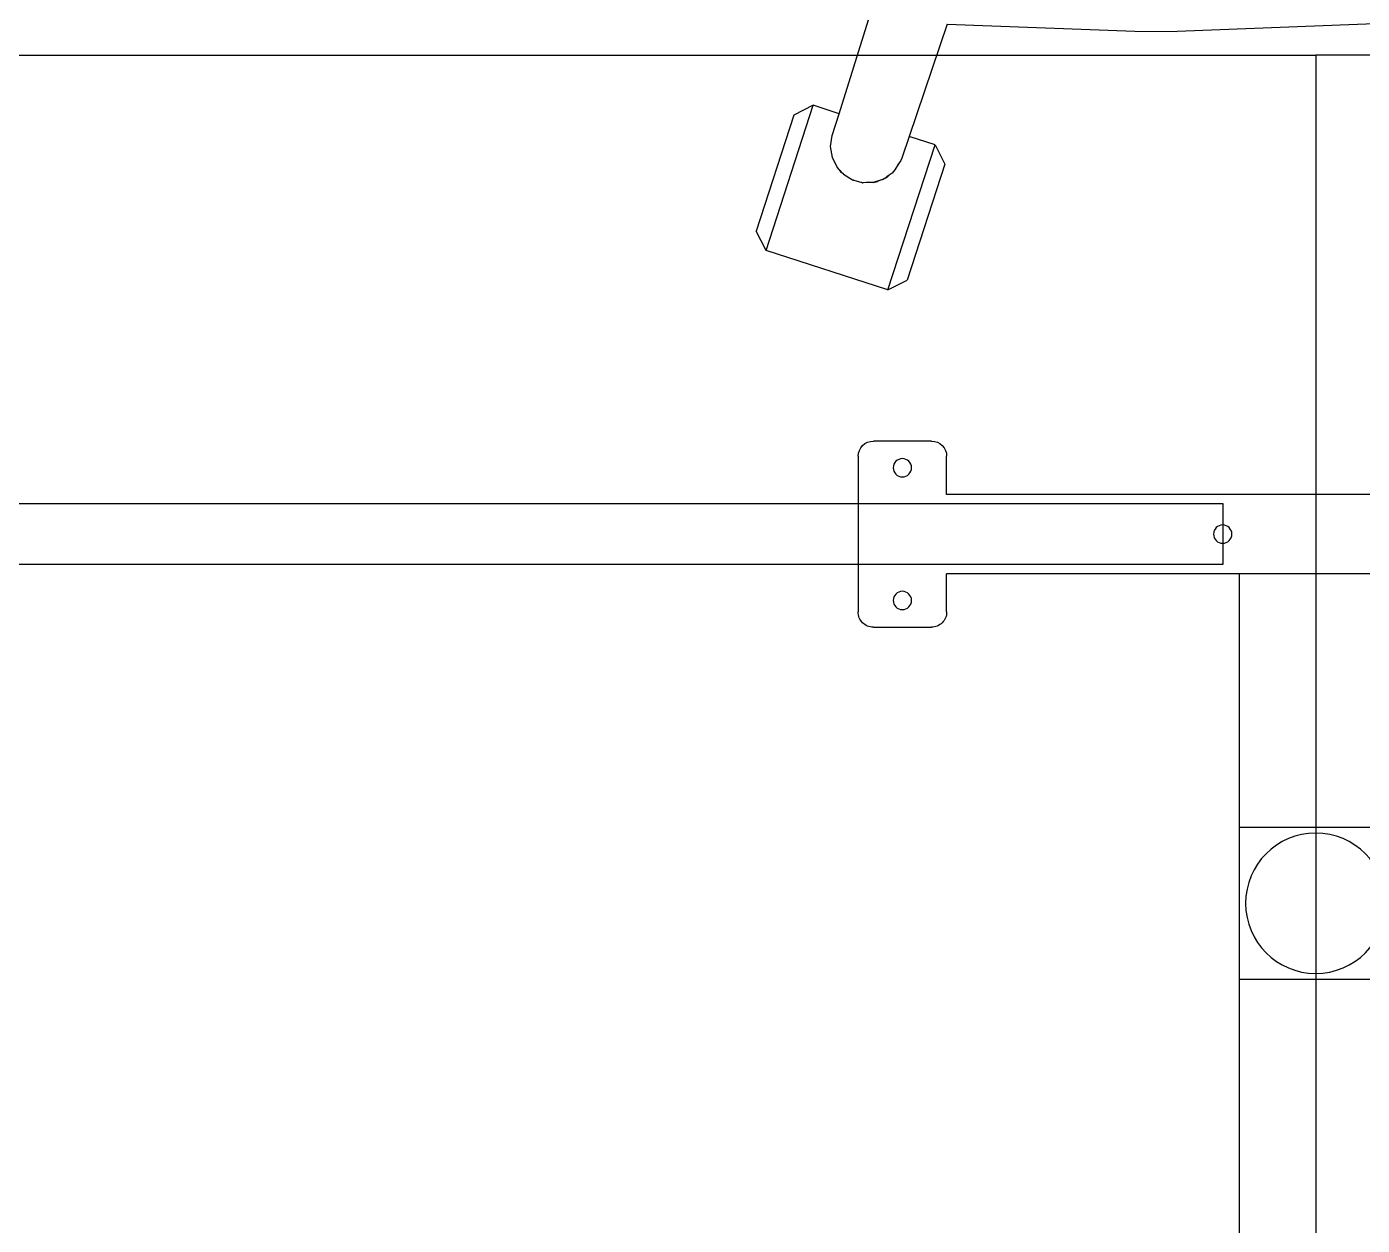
# Model space of a CAD drawing. Header units: millimetres. Extents: x 151130 to 215929, y 2134 to 34533.
# Drawn here: x 164836.7 to 165274.5, y 10763.7 to 11156.5 of the extents above; entities that cross this region are included whole.
import ezdxf

# ---------------------------------------------------------------- set-up
doc = ezdxf.new("R2010")
doc.units = ezdxf.units.MM
for name, color, linetype in [('2D', 7, 'Continuous'), ('MUEBLES', 8, 'Continuous'), ('OH CUBIERTA', 3, 'Continuous'), ('OH!-Furniture', 7, 'Continuous')]:
    doc.layers.add(name, color=color, linetype=linetype)

# ---------------------------------------------------------------- blocks, each defined once
blk = doc.blocks.new('SP.LI.5LCD.120R')
at = {"layer": '2D'}
for p, q in [((-126, 476.5), (-145, 476.5)), ((-150, 471.5), (-150, 420.5)), ((-121, 459), (-121, 471.5)), ((121, 459), (-121, 459)), ((121, 433), (-121, 433)), ((-121, 420.5), (-121, 433)), ((-25, 164), (-25, 433)), ((-145, 415.5), (-126, 415.5)), ((-25, 350), (25, 350)), ((25, 300), (-25, 300))]:
    blk.add_line(p, q, dxfattribs=at)
at = {"layer": '2D', "extrusion": (0, 0, -1)}
for centre, major_axis, start_param, end_param in [((-145, 471.5), (-3.54, 3.54), 5.497787, 7.068583), ((-126, 471.5), (3.54, 3.54), -0.785398, 0.785398), ((-135.5, 467.75), (-2.12, 2.12), 0.785398, 7.068583), ((-30.5, 446), (-2.12, 2.12), 0.785398, 7.068583), ((-135.5, 424.25), (-2.12, 2.12), 0.785398, 7.068583), ((-145, 420.5), (3.54, 3.54), 2.356194, 3.926991), ((-126, 420.5), (-3.54, 3.54), 2.356194, 3.926991), ((0, 325), (-16.26, 16.26), 0.785398, 7.068583)]:
    blk.add_ellipse(centre, major_axis=major_axis, ratio=1, start_param=start_param, end_param=end_param, dxfattribs=at)
blk = doc.blocks.new('SILLA YON')
for p, q in [((532.1, 98.1), (536.18, -8.78)), ((536.11, -22.7), (536.18, -8.78)), ((533.79, -84.17), (536.11, -22.7)), ((533.79, -84.17), (570.62, -96.62)), ((573.38, -88.15), (579.68, -84.94)), ((579.68, -84.94), (617.72, -97.3)), ((573.38, -88.15), (570.62, -96.62)), ((620.93, -103.6), (573.38, -88.15)), ((570.62, -96.62), (577.71, -99.02)), ((577.71, -99.02), (578.55, -99.4)), ((578.55, -99.4), (579.63, -100.09)), ((581.58, -101.27), (579.63, -100.09)), ((579.63, -100.09), (581.55, -101.33)), ((620.93, -103.6), (617.72, -97.3)), ((581.55, -101.33), (582.65, -102.2)), ((581.58, -101.27), (582.65, -102.2)), ((582.65, -102.2), (583.31, -103.17)), ((583.94, -103.86), (583.31, -103.17)), ((583.31, -103.17), (583.83, -103.93)), ((584.73, -105.35), (583.83, -103.93)), ((584.73, -105.35), (583.94, -103.86)), ((620.93, -103.6), (607.95, -143.55)), ((584.73, -105.35), (584.96, -106.06)), ((584.96, -106.06), (585.39, -107.03)), ((584.96, -106.06), (585.72, -108.45)), ((585.72, -108.45), (585.39, -107.03)), ((585.72, -108.45), (585.76, -110.78)), ((563.15, -119.63), (532.35, -110.02)), ((584.99, -114.74), (585.72, -112.12)), ((585.78, -111.91), (585.72, -112.12)), ((585.76, -110.78), (585.8, -111.71)), ((585.78, -111.91), (585.8, -111.71)), ((582.98, -118.21), (581.4, -119.61)), ((582.98, -118.21), (582.39, -118.85)), ((582.98, -118.21), (584.84, -115.27)), ((584.84, -115.27), (584.97, -114.98)), ((584.99, -114.74), (584.97, -114.98)), ((563.15, -119.63), (560.4, -128.1)), ((570.29, -121.86), (563.15, -119.63)), ((573.9, -122.4), (570.29, -121.86)), ((577.49, -121.79), (573.9, -122.4)), ((580.66, -120.25), (577.49, -121.79)), ((581.4, -119.61), (580.66, -120.25)), ((582.39, -118.85), (581.4, -119.61)), ((560.4, -128.1), (563.61, -134.4)), ((607.95, -143.55), (560.4, -128.1)), ((563.61, -134.4), (601.65, -146.76)), ((607.95, -143.55), (601.65, -146.76))]:
    blk.add_line(p, q)
blk = doc.blocks.new('MR8')
at = {"layer": 'MUEBLES'}
blk.add_lwpolyline([(-2444.5, -147), (-1280.5, -147), (-1280.5, -167), (-2444.5, -167)], close=True, dxfattribs=at)
at = {"layer": 'OH CUBIERTA'}
for points in [[(-2500, 0), (-1250, 0), (-1250, -1200), (-2500, -1200)], [(0, 0), (-1250, 0), (-1250, -1200), (0, -1200)]]:
    blk.add_lwpolyline(points, close=True, dxfattribs=at)
blk.add_blockref('SP.LI.5LCD.120R', (-1250, -603))
at = {"layer": 'OH!-Furniture', "rotation": 270}
blk.add_blockref('SILLA YON', (-1286.64, 543.96, -3132), dxfattribs=at)

msp = doc.modelspace()

# ---------------------------------------------------------------- block references
at = {"color": 5}
msp.add_blockref('MR8', (166509.22, 11147.21), dxfattribs=at)

doc.saveas('drawing.dxf')
